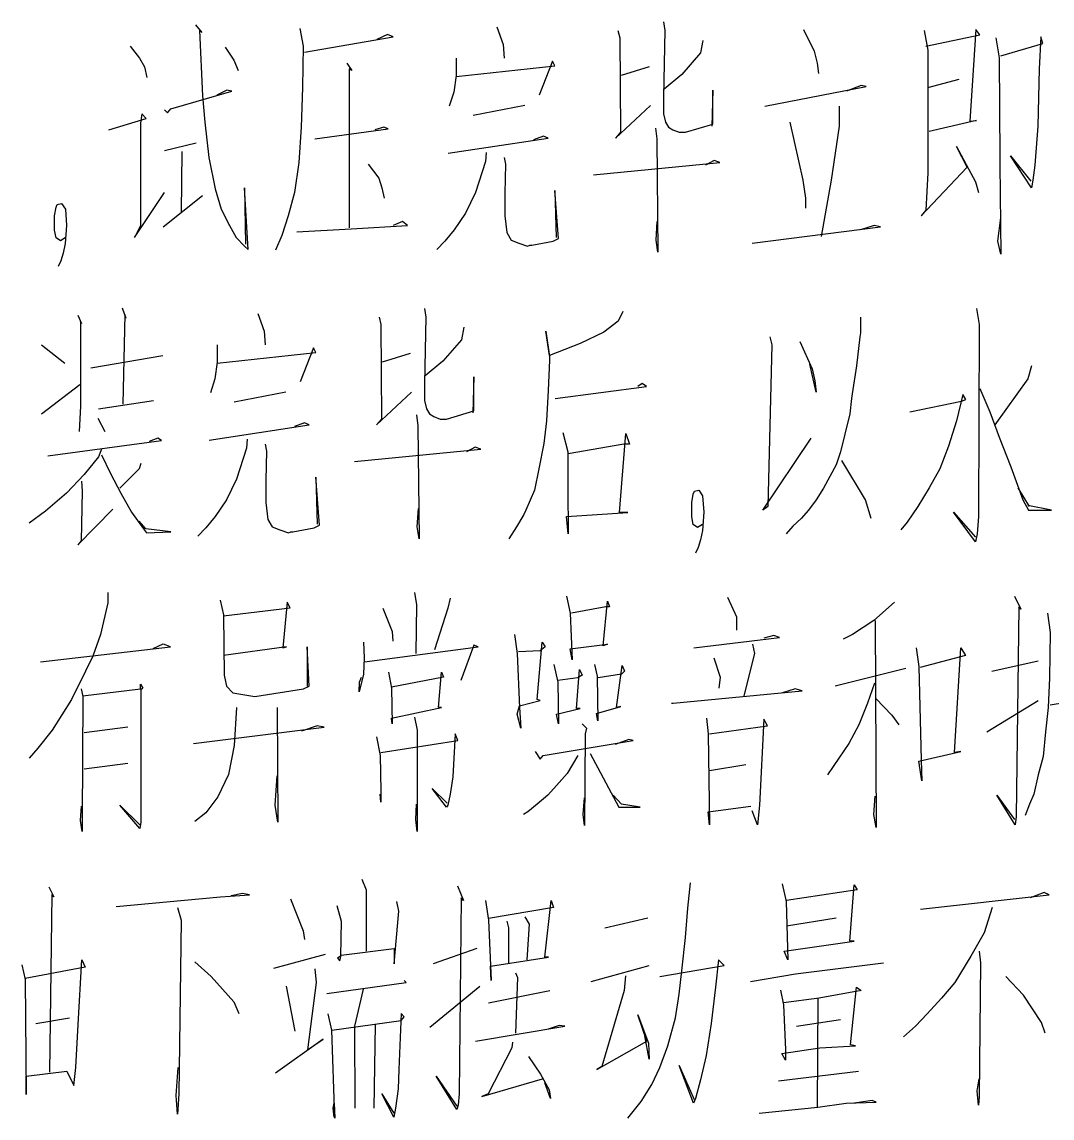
# Model space of a CAD drawing. Extents: x 0 to 8410, y 0 to 11890.
# Drawn here: x 6620.7 to 6836.2, y 10126.6 to 10356 of the extents above; entities that cross this region are included whole.
import ezdxf

# ---------------------------------------------------------------- set-up
doc = ezdxf.new("R2010")
doc.units = 0
doc.header["$MEASUREMENT"] = 0
doc.layers.add('6', color=7, linetype='Continuous')
doc.layers.add('8', color=7, linetype='Continuous')

# ---------------------------------------------------------------- blocks, each defined once
blk = doc.blocks.new('BLKENT759')
at = {"layer": '8', "color": 2, "linetype": 'Continuous'}
for p, q in [((6657.02, 10355.4), (6658.33, 10353.8)), ((6754.93, 10356), (6755.19, 10354.2)), ((6658.33, 10353.8), (6657.81, 10354.2)), ((6657.81, 10354.2), (6658.46, 10340.5)), ((6678.85, 10354.6), (6679.51, 10350.9)), ((6679.77, 10349.7), (6698.33, 10352.9)), ((6697.15, 10353.4), (6694.93, 10352.3)), ((6698.33, 10352.9), (6697.15, 10353.4)), ((6720.03, 10355), (6721.34, 10351.3)), ((6745.39, 10354.2), (6745.78, 10352.7)), ((6755.19, 10354.2), (6754.93, 10340.3)), ((6784.21, 10354.4), (6786.43, 10349.9)), ((6809.44, 10354.2), (6810.23, 10350.1)), ((6809.83, 10350.9), (6821.08, 10353.3)), ((6820.29, 10354.4), (6818.98, 10335.2)), ((6821.08, 10353.3), (6820.29, 10354.4)), ((6833.89, 10352.9), (6833.49, 10346.2)), ((6834.28, 10351.5), (6833.89, 10352.9)), ((6643.3, 10350.9), (6645.26, 10348.4)), ((6663.17, 10350.7), (6665, 10348)), ((6679.51, 10350.9), (6679.38, 10342.3)), ((6721.34, 10351.3), (6721.6, 10348.4)), ((6745.78, 10352.7), (6745.91, 10332.9)), ((6763.17, 10352.1), (6762.64, 10349.5)), ((6824.47, 10352.7), (6825.13, 10348.5)), ((6825.52, 10348.9), (6834.28, 10351.5)), ((6645.26, 10348.4), (6646.3, 10346.6)), ((6711.53, 10348.4), (6711.53, 10344.8)), ((6762.64, 10349.5), (6758.72, 10345)), ((6786.43, 10349.9), (6787.09, 10347.4)), ((6810.23, 10350.1), (6810.23, 10336.6)), ((6825.13, 10348.5), (6825.26, 10327.4)), ((6646.3, 10346.6), (6646.83, 10344.4)), ((6665, 10348), (6665.91, 10345.8)), ((6688.66, 10347.4), (6689.7, 10345.8)), ((6689.7, 10345.8), (6689.18, 10346.2)), ((6689.18, 10346.2), (6689.18, 10312.9)), ((6711.53, 10344.6), (6732.19, 10346.8)), ((6731.66, 10347.8), (6728.92, 10340.7)), ((6732.19, 10346.8), (6731.66, 10347.8)), ((6751.93, 10346.6), (6746.04, 10344.8)), ((6787.09, 10347.4), (6787.35, 10345.2)), ((6833.49, 10346.2), (6833.23, 10334.2)), ((6711.53, 10344.8), (6711.01, 10341.3)), ((6758.72, 10345), (6755.06, 10341.9)), ((6810.23, 10342.3), (6816.76, 10344)), ((6651.8, 10337.8), (6664.61, 10341.5)), ((6663.56, 10341.7), (6661.47, 10340.7)), ((6664.61, 10341.5), (6663.56, 10341.7)), ((6679.38, 10342.3), (6679.11, 10334)), ((6765.26, 10341.7), (6765, 10334.2)), ((6765.26, 10334.6), (6765.26, 10341.7)), ((6776.11, 10338.4), (6797.28, 10342.5)), ((6796.24, 10342.7), (6793.23, 10341.5)), ((6797.28, 10342.5), (6796.24, 10342.7)), ((6658.46, 10340.5), (6658.98, 10335)), ((6711.01, 10341.3), (6710.1, 10338.4)), ((6754.93, 10340.3), (6754.93, 10336.8)), ((6645.78, 10336.8), (6645.52, 10334.8)), ((6646.7, 10335.8), (6645.78, 10336.8)), ((6650.49, 10337.6), (6651.14, 10337)), ((6651.14, 10337), (6651.8, 10337.8)), ((6725.91, 10338.5), (6715.06, 10336.4)), ((6744.87, 10331.7), (6752.19, 10338.5)), ((6754.93, 10336.8), (6755.32, 10335)), ((6791.66, 10338.4), (6791.66, 10334.2)), ((6638.85, 10333.4), (6646.7, 10335.8)), ((6645.52, 10334.8), (6645.52, 10313.4)), ((6658.98, 10335), (6659.77, 10327.6)), ((6755.32, 10335), (6755.98, 10334)), ((6759.51, 10332.9), (6765.26, 10334.6)), ((6781.34, 10335), (6784.08, 10322.9)), ((6810.23, 10336.6), (6810.23, 10325.6)), ((6820.42, 10335.4), (6810.49, 10333.1)), ((6818.98, 10335.2), (6820.42, 10335.4)), ((6679.11, 10334), (6678.59, 10326.6)), ((6681.99, 10331.5), (6697.29, 10333.6)), ((6696.37, 10334), (6694.54, 10333.4)), ((6697.29, 10333.6), (6696.37, 10334)), ((6745.91, 10332.9), (6744.87, 10331.7)), ((6753.23, 10333.8), (6753.49, 10331.5)), ((6755.98, 10334), (6756.89, 10333.4)), ((6756.89, 10333.4), (6758.2, 10332.9)), ((6758.2, 10332.9), (6759.51, 10332.9)), ((6791.66, 10334.2), (6789.96, 10322.9)), ((6833.23, 10334.2), (6832.58, 10326)), ((6650.49, 10329.1), (6657.15, 10330.7)), ((6709.83, 10328.5), (6730.75, 10331.7)), ((6729.83, 10332.1), (6727.74, 10331.3)), ((6730.75, 10331.7), (6729.83, 10332.1)), ((6753.49, 10331.5), (6753.76, 10307.8)), ((6818.46, 10325.6), (6816.24, 10329.9)), ((6816.24, 10329.9), (6820.16, 10322.5)), ((6654.15, 10328.9), (6654.02, 10316.2)), ((6659.77, 10327.6), (6661.08, 10321.1)), ((6717.81, 10328.7), (6717.68, 10326.8)), ((6721.6, 10327.6), (6721.86, 10326.2)), ((6831.93, 10321.3), (6827.48, 10328)), ((6827.48, 10328), (6831.79, 10322.7)), ((6678.59, 10326.6), (6677.68, 10320.3)), ((6693.1, 10326.2), (6695.32, 10323.3)), ((6717.68, 10326.8), (6715.59, 10320.3)), ((6721.86, 10326.2), (6721.73, 10320.1)), ((6740.29, 10324), (6766.7, 10326.6)), ((6765.52, 10327), (6763.69, 10326)), ((6766.7, 10326.6), (6765.52, 10327)), ((6808.79, 10315.4), (6818.46, 10325.6)), ((6810.23, 10325.6), (6810.23, 10324.4)), ((6825.26, 10327.4), (6825.26, 10326.2)), ((6825.26, 10326.2), (6825.52, 10307.4)), ((6832.58, 10326), (6832.19, 10322.9)), ((6695.32, 10323.3), (6695.98, 10321.3)), ((6810.23, 10324.4), (6809.83, 10316.6)), ((6661.08, 10321.1), (6662.38, 10316.8)), ((6668, 10308.4), (6667.22, 10321.3)), ((6667.22, 10321.3), (6667.48, 10309.5)), ((6695.98, 10321.3), (6696.5, 10319.1)), ((6784.08, 10322.9), (6784.61, 10319.1)), ((6789.96, 10322.9), (6787.87, 10311.1)), ((6820.16, 10322.5), (6820.81, 10320.3)), ((6832.19, 10322.9), (6831.93, 10321.3)), ((6644.21, 10310.9), (6650.49, 10320.3)), ((6650.23, 10313.1), (6658.46, 10319.7)), ((6677.68, 10320.3), (6676.37, 10315.4)), ((6715.59, 10320.3), (6713.49, 10316)), ((6721.73, 10320.1), (6721.73, 10315.4)), ((6732.97, 10310.7), (6732.19, 10320.7)), ((6732.19, 10320.7), (6732.45, 10310.9)), ((6784.61, 10319.1), (6784.61, 10317)), ((6627.48, 10315.4), (6627.81, 10317.2)), ((6627.81, 10317.2), (6628.07, 10317.8)), ((6628.07, 10317.8), (6628.98, 10318)), ((6628.98, 10318), (6629.77, 10316.8)), ((6629.77, 10316.8), (6630.03, 10313.4)), ((6662.38, 10316.8), (6664.08, 10313.4)), ((6809.83, 10316.6), (6808.79, 10315.4)), ((6627.48, 10312.4), (6627.48, 10315.4)), ((6676.37, 10315.4), (6675.06, 10311.3)), ((6700.29, 10314.2), (6698.33, 10313.4)), ((6701.34, 10313.4), (6700.29, 10314.2)), ((6713.49, 10316), (6711.14, 10312.5)), ((6721.73, 10315.4), (6722.12, 10311.9)), ((6753.36, 10310.3), (6753.62, 10314.2)), ((6824.87, 10310.1), (6825.52, 10315)), ((6627.81, 10310.8), (6627.48, 10312.4)), ((6630.03, 10313.4), (6629.7, 10309.6)), ((6645.52, 10313.4), (6644.21, 10310.9)), ((6664.08, 10313.4), (6665.52, 10310.9)), ((6678.2, 10312.1), (6689.57, 10312.7)), ((6689.57, 10312.7), (6701.34, 10313.4)), ((6711.14, 10312.5), (6709.18, 10310.1)), ((6722.12, 10311.9), (6723.04, 10310.3)), ((6773.49, 10309.7), (6800.29, 10313.1)), ((6798.98, 10313.4), (6796.11, 10312.5)), ((6800.29, 10313.1), (6798.98, 10313.4)), ((6628.72, 10310.2), (6627.81, 10310.8)), ((6629.7, 10310.8), (6628.72, 10310.2)), ((6629.7, 10309.6), (6629.31, 10307.6)), ((6665.52, 10310.9), (6667.22, 10309.1)), ((6675.06, 10311.3), (6673.76, 10308.2)), ((6709.18, 10310.1), (6707.48, 10308.4)), ((6723.04, 10310.3), (6724.61, 10309.7)), ((6724.61, 10309.7), (6726.44, 10309.1)), ((6726.44, 10309.1), (6726.96, 10309.3)), ((6726.96, 10309.3), (6727.35, 10309.3)), ((6727.35, 10309.3), (6731.8, 10310.1)), ((6731.8, 10310.1), (6732.97, 10310.7)), ((6753.76, 10307.8), (6753.36, 10310.3)), ((6825.52, 10307.4), (6824.87, 10310.1)), ((6629.31, 10307.6), (6628.85, 10306)), ((6667.22, 10309.1), (6668, 10308.4)), ((6628.85, 10306), (6628.27, 10304.8)), ((6641.66, 10296.2), (6642.45, 10294)), ((6704.93, 10296), (6705.19, 10294.2)), ((6820.42, 10296), (6820.94, 10292.7)), ((6632.38, 10294.6), (6633.17, 10292.9)), ((6633.17, 10292.9), (6632.91, 10293.3)), ((6632.91, 10293.3), (6632.91, 10275.6)), ((6642.19, 10294.8), (6641.8, 10276)), ((6642.45, 10294), (6642.19, 10294.8)), ((6670.03, 10295), (6671.34, 10291.3)), ((6695.39, 10294.2), (6695.78, 10292.7)), ((6705.19, 10294.2), (6704.93, 10280.3)), ((6745.45, 10293.4), (6742.45, 10291.1)), ((6746.37, 10295.4), (6745.45, 10293.4)), ((6796.11, 10294.2), (6796.11, 10290.9)), ((6671.34, 10291.3), (6671.6, 10288.4)), ((6695.78, 10292.7), (6695.91, 10272.9)), ((6713.17, 10292.1), (6712.64, 10289.5)), ((6731.08, 10286.2), (6730.29, 10291.3)), ((6730.29, 10291.3), (6731.08, 10286)), ((6742.45, 10291.1), (6737.48, 10288.7)), ((6796.11, 10290.9), (6795.98, 10290.1)), ((6820.94, 10292.7), (6820.81, 10252.5)), ((6712.64, 10289.5), (6708.72, 10285)), ((6737.48, 10288.7), (6731.08, 10286.2)), ((6777.15, 10290.1), (6777.55, 10288.4)), ((6783.43, 10289.1), (6786.04, 10283.4)), ((6795.98, 10290.1), (6795.32, 10284)), ((6624.8, 10288.4), (6629.64, 10284.6)), ((6661.53, 10288.4), (6661.53, 10284.8)), ((6661.53, 10284.6), (6682.19, 10286.8)), ((6681.66, 10287.8), (6678.92, 10280.7)), ((6682.19, 10286.8), (6681.66, 10287.8)), ((6701.93, 10286.6), (6696.04, 10284.8)), ((6777.55, 10288.4), (6776.76, 10254.6)), ((6635.13, 10283.6), (6650.16, 10286.2)), ((6661.53, 10284.8), (6661.01, 10281.3)), ((6708.72, 10285), (6705.06, 10281.9)), ((6731.08, 10285.2), (6730.81, 10278.9)), ((6731.08, 10286), (6731.08, 10285.2)), ((6786.83, 10278.5), (6785.52, 10284.4)), ((6786.04, 10283.4), (6786.57, 10280.9)), ((6795.32, 10284), (6794.41, 10278.2)), ((6831.93, 10284), (6831.14, 10281.3)), ((6624.8, 10274), (6632.78, 10280.1)), ((6661.01, 10281.3), (6660.1, 10278.4)), ((6704.93, 10280.3), (6704.93, 10276.8)), ((6715.26, 10281.7), (6715, 10274.2)), ((6715.26, 10274.6), (6715.26, 10281.7)), ((6732.25, 10277.2), (6751.34, 10279.7)), ((6750.42, 10280.3), (6749.51, 10279.7)), ((6751.34, 10279.7), (6750.42, 10280.3)), ((6786.57, 10280.9), (6786.83, 10278.5)), ((6831.14, 10281.3), (6824.21, 10271.7)), ((6675.91, 10278.5), (6665.06, 10276.4)), ((6694.87, 10271.7), (6702.19, 10278.5)), ((6730.81, 10278.9), (6730.42, 10272.5)), ((6794.28, 10277.2), (6793.89, 10274)), ((6794.41, 10278.2), (6794.28, 10277.2)), ((6817.55, 10278), (6816.24, 10272.5)), ((6818.2, 10277), (6817.55, 10278)), ((6821.08, 10279.3), (6823.17, 10274.4)), ((6632.91, 10275.6), (6632.64, 10270.3)), ((6636.7, 10275), (6648.2, 10276.8)), ((6704.93, 10276.8), (6705.32, 10275)), ((6705.32, 10275), (6705.98, 10274)), ((6806.43, 10274.4), (6817.28, 10276.6)), ((6817.28, 10276.6), (6818.2, 10277)), ((6636.57, 10273.1), (6638, 10270.3)), ((6695.91, 10272.9), (6694.87, 10271.7)), ((6703.23, 10273.8), (6703.49, 10271.5)), ((6705.98, 10274), (6706.89, 10273.4)), ((6706.89, 10273.4), (6708.2, 10272.9)), ((6708.2, 10272.9), (6709.51, 10272.9)), ((6709.51, 10272.9), (6715.26, 10274.6)), ((6793.89, 10274), (6792.84, 10269.7)), ((6823.17, 10274.4), (6825.13, 10269.1)), ((6659.83, 10268.5), (6680.75, 10271.7)), ((6679.83, 10272.1), (6677.74, 10271.3)), ((6680.75, 10271.7), (6679.83, 10272.1)), ((6703.49, 10271.5), (6703.76, 10247.8)), ((6730.42, 10272.5), (6729.9, 10267.8)), ((6816.24, 10272.5), (6814.54, 10267.2)), ((6626.11, 10265.2), (6649.9, 10268.4)), ((6649.11, 10268.9), (6647.29, 10268.2)), ((6649.9, 10268.4), (6649.11, 10268.9)), ((6667.81, 10268.7), (6667.68, 10266.8)), ((6733.82, 10270.1), (6734.87, 10266)), ((6745.72, 10253.3), (6747.02, 10269.9)), ((6747.02, 10269.9), (6747.81, 10267.6)), ((6775.72, 10253.8), (6785.78, 10268.9)), ((6792.84, 10269.7), (6791.93, 10266)), ((6825.13, 10269.1), (6827.61, 10262.9)), ((6637.35, 10266.6), (6636.7, 10265)), ((6667.68, 10266.8), (6665.59, 10260.3)), ((6671.6, 10267.6), (6671.86, 10266.2)), ((6671.86, 10266.2), (6671.73, 10260.1)), ((6690.29, 10264), (6716.7, 10266.6)), ((6715.52, 10267), (6713.69, 10266)), ((6716.7, 10266.6), (6715.52, 10267)), ((6729.9, 10267.8), (6728.85, 10262.5)), ((6734.87, 10266), (6734.87, 10258.5)), ((6746.63, 10267.6), (6735, 10265.6)), ((6747.81, 10267.6), (6746.63, 10267.6)), ((6791.93, 10266), (6791.01, 10263.3)), ((6814.54, 10267.2), (6812.71, 10262.5)), ((6636.7, 10265), (6633.69, 10261.3)), ((6637.35, 10265.4), (6639.18, 10261.5)), ((6645.59, 10263.6), (6645.19, 10262.5)), ((6797.15, 10256), (6792.19, 10264.2)), ((6633.69, 10261.3), (6630.03, 10257.4)), ((6639.18, 10261.5), (6641.4, 10257.4)), ((6645.19, 10262.5), (6641.14, 10258.4)), ((6728.85, 10262.5), (6727.94, 10258)), ((6791.01, 10263.3), (6789.7, 10260.9)), ((6812.71, 10262.5), (6810.49, 10258.5)), ((6827.61, 10262.9), (6830.09, 10256)), ((6633.17, 10259.9), (6633.3, 10257.8)), ((6665.59, 10260.3), (6663.49, 10256)), ((6671.73, 10260.1), (6671.73, 10255.4)), ((6682.97, 10250.7), (6682.19, 10260.7)), ((6682.19, 10260.7), (6682.45, 10250.9)), ((6789.7, 10260.9), (6788.4, 10258.4)), ((6630.03, 10257.4), (6625.59, 10253.6)), ((6633.3, 10257.8), (6633.04, 10247.4)), ((6641.4, 10257.4), (6643.62, 10253.4)), ((6727.94, 10258), (6726.11, 10253.8)), ((6734.87, 10258.5), (6735, 10248.9)), ((6760.81, 10255.4), (6761.14, 10257.2)), ((6761.14, 10257.2), (6761.4, 10257.8)), ((6761.4, 10257.8), (6762.32, 10258)), ((6762.32, 10258), (6763.1, 10256.8)), ((6763.1, 10256.8), (6763.36, 10253.4)), ((6788.4, 10258.4), (6786.83, 10256)), ((6810.49, 10258.5), (6808.13, 10254.6)), ((6829.05, 10258.5), (6831.4, 10254.6)), ((6663.49, 10256), (6661.14, 10252.5)), ((6671.73, 10255.4), (6672.12, 10251.9)), ((6703.36, 10250.3), (6703.62, 10254.2)), ((6760.81, 10252.4), (6760.81, 10255.4)), ((6776.76, 10254.6), (6775.72, 10253.8)), ((6786.83, 10256), (6785.26, 10253.8)), ((6798.33, 10252.1), (6797.15, 10256)), ((6808.13, 10254.6), (6805.91, 10251.3)), ((6830.09, 10256), (6831.27, 10253.8)), ((6836.11, 10253.8), (6831.14, 10254.8)), ((6625.59, 10253.6), (6622.19, 10251.1)), ((6632.38, 10246.6), (6639.7, 10254)), ((6643.62, 10253.4), (6646.11, 10249.9)), ((6661.14, 10252.5), (6659.18, 10250.1)), ((6672.12, 10251.9), (6673.04, 10250.3)), ((6725.72, 10252.9), (6724.15, 10250.3)), ((6726.11, 10253.8), (6725.72, 10252.9)), ((6734.61, 10252.5), (6747.42, 10253.3)), ((6735, 10248.9), (6734.61, 10252.5)), ((6747.42, 10253.3), (6745.72, 10253.3)), ((6761.14, 10250.8), (6760.81, 10252.4)), ((6763.36, 10253.4), (6763.04, 10249.6)), ((6783.69, 10252.1), (6781.99, 10250.5)), ((6785.26, 10253.8), (6783.69, 10252.1)), ((6820.16, 10247.2), (6815.58, 10253.4)), ((6815.58, 10253.4), (6820.16, 10248.2)), ((6820.81, 10252.5), (6820.55, 10248.9)), ((6831.27, 10253.8), (6836.11, 10253.8)), ((6646.63, 10249.9), (6645.19, 10251.5)), ((6646.11, 10249.9), (6646.76, 10249.1)), ((6651.86, 10249.3), (6646.63, 10249.9)), ((6659.18, 10250.1), (6657.48, 10248.4)), ((6673.04, 10250.3), (6674.61, 10249.7)), ((6674.61, 10249.7), (6676.44, 10249.1)), ((6677.35, 10249.3), (6681.8, 10250.1)), ((6681.8, 10250.1), (6682.97, 10250.7)), ((6703.76, 10247.8), (6703.36, 10250.3)), ((6724.15, 10250.3), (6722.58, 10247.8)), ((6762.06, 10250.2), (6761.14, 10250.8)), ((6763.04, 10250.8), (6762.06, 10250.2)), ((6763.04, 10249.6), (6762.64, 10247.6)), ((6781.99, 10250.5), (6780.55, 10248.9)), ((6805.91, 10251.3), (6804.6, 10249.7)), ((6633.04, 10247.4), (6632.38, 10246.6)), ((6646.76, 10249.1), (6651.86, 10249.3)), ((6676.44, 10249.1), (6676.96, 10249.3)), ((6676.96, 10249.3), (6677.35, 10249.3)), ((6762.64, 10247.6), (6762.19, 10246)), ((6820.55, 10248.9), (6820.16, 10247.2)), ((6762.19, 10246), (6761.6, 10244.8)), ((6638.66, 10236.6), (6638.66, 10234.4)), ((6702.84, 10236.6), (6703.23, 10234)), ((6638.66, 10234.4), (6637.09, 10227.8)), ((6662.19, 10235), (6662.84, 10231.9)), ((6676.17, 10234.6), (6675.26, 10225)), ((6676.83, 10233.4), (6676.17, 10234.6)), ((6703.23, 10234), (6703.1, 10223.8)), ((6710.29, 10235.4), (6709.77, 10233.3)), ((6734.61, 10235.8), (6735.39, 10232.3)), ((6742.84, 10233.6), (6735.65, 10232.3)), ((6742.32, 10225.4), (6743.23, 10234.8)), ((6743.62, 10233.6), (6742.84, 10233.6)), ((6743.23, 10234.8), (6743.62, 10233.6)), ((6768.33, 10235.6), (6770.16, 10231.5)), ((6803.23, 10234.6), (6798.92, 10230.7)), ((6828.33, 10235.8), (6829.64, 10233.1)), ((6829.24, 10233.6), (6828.72, 10189.7)), ((6829.64, 10233.1), (6829.24, 10233.6)), ((6662.84, 10231.7), (6676.83, 10233.4)), ((6662.84, 10231.9), (6662.97, 10219.3)), ((6696.17, 10233.3), (6698.13, 10228.4)), ((6709.77, 10233.3), (6707.02, 10224.6)), ((6735.39, 10232.3), (6735.78, 10222.5)), ((6770.16, 10231.5), (6770.16, 10228.7)), ((6835.26, 10232.3), (6835.78, 10228.2)), ((6798.92, 10230.7), (6794.47, 10227.8)), ((6799.18, 10230.7), (6799.44, 10187.4)), ((6637.09, 10227.8), (6635.52, 10223.3)), ((6698.13, 10228.4), (6698.27, 10226.4)), ((6723.75, 10227.8), (6724.28, 10223.8)), ((6761.27, 10225), (6779.18, 10227.2)), ((6778, 10227.6), (6775.91, 10227)), ((6779.18, 10227.2), (6778, 10227.6)), ((6794.47, 10227.8), (6792.51, 10226.8)), ((6835.78, 10228.2), (6835.65, 10218.7)), ((6624.54, 10222.1), (6651.73, 10225.2)), ((6650.16, 10225.8), (6648.07, 10224.8)), ((6651.73, 10225.2), (6650.29, 10225.8)), ((6676.04, 10225.2), (6662.84, 10223.4)), ((6675.26, 10225), (6676.04, 10225.2)), ((6680.75, 10217), (6680.36, 10225.2)), ((6680.36, 10225.2), (6680.36, 10217)), ((6692.12, 10226.2), (6692.25, 10222.9)), ((6692.38, 10222.1), (6716.17, 10225.2)), ((6715.26, 10225.6), (6712.51, 10218.2)), ((6716.17, 10225.2), (6715.26, 10225.6)), ((6729.11, 10224.4), (6724.54, 10224.2)), ((6728.46, 10214.2), (6729.51, 10226.2)), ((6730.16, 10225.2), (6729.11, 10224.4)), ((6729.51, 10226.2), (6730.16, 10225.2)), ((6735.39, 10224.8), (6743.23, 10225.8)), ((6735.78, 10222.5), (6735.39, 10224.8)), ((6743.23, 10225.8), (6742.32, 10225.4)), ((6773.56, 10225.8), (6773.95, 10223.8)), ((6807.81, 10225), (6808.33, 10221.1)), ((6815.78, 10203.1), (6817.09, 10225)), ((6817.09, 10225), (6818.13, 10223.4)), ((6635.52, 10223.3), (6633.95, 10220.1)), ((6692.25, 10222.9), (6692.12, 10219.5)), ((6724.28, 10223.8), (6724.8, 10212.5)), ((6765.45, 10222.9), (6766.76, 10218.9)), ((6773.95, 10223.8), (6771.73, 10215)), ((6818.13, 10223.4), (6808.59, 10220.9)), ((6823.62, 10220.1), (6833.3, 10222.3)), ((6633.95, 10220.1), (6631.08, 10214.2)), ((6697.35, 10219.9), (6698, 10216.6)), ((6707.81, 10212.5), (6708.46, 10219.9)), ((6708.46, 10219.9), (6708.85, 10218.9)), ((6731.99, 10221.5), (6732.77, 10217.8)), ((6736.7, 10212.3), (6737.35, 10220.5)), ((6737.35, 10220.5), (6737.87, 10219.3)), ((6740.49, 10221.5), (6741.01, 10219.1)), ((6745.06, 10212.5), (6746.24, 10221.3)), ((6746.76, 10220.1), (6746.11, 10219.5)), ((6746.24, 10221.3), (6746.76, 10220.1)), ((6805.58, 10220.7), (6790.81, 10217)), ((6808.33, 10221.1), (6808.85, 10201.5)), ((6662.97, 10219.3), (6663.49, 10217)), ((6692.12, 10219.5), (6691.21, 10215.8)), ((6691.21, 10215.8), (6691.34, 10217.8)), ((6691.34, 10217.8), (6691.73, 10218.9)), ((6708.85, 10218.9), (6698, 10216.8)), ((6736.96, 10218.7), (6732.77, 10218.2)), ((6732.77, 10217.8), (6732.91, 10209.1)), ((6737.87, 10219.3), (6736.96, 10218.7)), ((6741.01, 10219.1), (6741.14, 10209.7)), ((6746.11, 10219.5), (6741.27, 10218.7)), ((6766.76, 10218.9), (6766.5, 10216.6)), ((6799.05, 10217.6), (6797.61, 10213.4)), ((6835.65, 10218.7), (6835.39, 10212.5)), ((6633.04, 10216.4), (6633.43, 10214.8)), ((6633.43, 10215), (6645.46, 10216.4)), ((6645.46, 10216.4), (6645.46, 10217.4)), ((6645.46, 10217.4), (6645.98, 10216.6)), ((6645.98, 10216.6), (6645.59, 10216.2)), ((6645.59, 10216.2), (6645.59, 10188.5)), ((6663.49, 10217), (6664.8, 10215.6)), ((6664.8, 10215.6), (6669.38, 10214.8)), ((6669.38, 10214.8), (6679.57, 10216.4)), ((6679.57, 10216.4), (6680.75, 10217)), ((6698, 10216.6), (6698.13, 10209.1)), ((6756.96, 10213.4), (6783.89, 10216)), ((6782.45, 10216.4), (6779.83, 10215.6)), ((6783.89, 10216), (6782.45, 10216.4)), ((6835.78, 10213.1), (6850.03, 10215.4)), ((6631.08, 10214.2), (6627.02, 10207.8)), ((6633.43, 10214.8), (6633.3, 10189.1)), ((6724.28, 10211.1), (6724.8, 10212.9)), ((6724.8, 10212.9), (6729.11, 10214)), ((6729.11, 10214), (6728.46, 10214.2)), ((6756.57, 10213.4), (6756.96, 10213.4)), ((6797.61, 10213.4), (6795.78, 10208.9)), ((6799.31, 10214.4), (6802.71, 10210.9)), ((6822.58, 10207.4), (6833.3, 10214)), ((6665.59, 10212.5), (6665.06, 10204.6)), ((6674.08, 10212.5), (6674.21, 10188.5)), ((6698, 10210.3), (6708.46, 10212.5)), ((6708.46, 10212.5), (6707.81, 10212.5)), ((6725.06, 10208.2), (6724.28, 10211.1)), ((6724.8, 10212.5), (6725.06, 10208.2)), ((6732.51, 10211.1), (6737.48, 10212.3)), ((6732.91, 10209.1), (6732.51, 10211.1)), ((6737.48, 10212.3), (6736.7, 10212.3)), ((6740.88, 10211.3), (6745.98, 10212.7)), ((6741.14, 10209.7), (6740.88, 10211.3)), ((6745.98, 10212.7), (6745.06, 10212.5)), ((6802.71, 10210.9), (6804.15, 10208.9)), ((6835.39, 10212.5), (6834.87, 10207.4)), ((6642.84, 10208.4), (6633.69, 10207.2)), ((6656.57, 10205), (6683.89, 10208.4)), ((6682.45, 10208.7), (6679.18, 10207.6)), ((6683.89, 10208.4), (6682.45, 10208.7)), ((6698.13, 10209.1), (6698, 10210.3)), ((6702.84, 10210.5), (6703.36, 10207.8)), ((6737.87, 10209.1), (6738.79, 10208.2)), ((6763.89, 10210.3), (6764.28, 10207)), ((6764.54, 10207), (6776.7, 10208.7)), ((6775.91, 10210.1), (6775, 10192.1)), ((6776.7, 10208.7), (6775.91, 10210.1)), ((6795.78, 10208.9), (6793.69, 10205)), ((6627.02, 10207.8), (6624.02, 10204)), ((6694.87, 10206.4), (6695.65, 10202.5)), ((6703.36, 10207.8), (6703.36, 10192.1)), ((6711.34, 10207), (6710.81, 10198)), ((6711.86, 10205.6), (6711.34, 10207)), ((6738.53, 10207), (6738.4, 10187.8)), ((6738.79, 10208.2), (6738.53, 10207)), ((6764.28, 10207), (6764.54, 10188)), ((6834.87, 10207.4), (6834.34, 10202.3)), ((6624.02, 10204), (6622.19, 10201.9)), ((6665.06, 10204.6), (6663.89, 10198.5)), ((6695.78, 10203.1), (6711.86, 10205.6)), ((6729.77, 10202.5), (6748.59, 10205.6)), ((6747.68, 10205.8), (6744.8, 10204.8)), ((6748.59, 10205.6), (6747.68, 10205.8)), ((6793.69, 10205), (6791.6, 10201.9)), ((6695.65, 10202.5), (6695.78, 10195)), ((6728.07, 10203.3), (6729.11, 10201.7)), ((6729.11, 10201.7), (6729.77, 10202.5)), ((6736.96, 10202.5), (6734.74, 10198.7)), ((6739.57, 10202.9), (6745.59, 10191.7)), ((6791.6, 10201.9), (6789.24, 10198.4)), ((6808.33, 10201.3), (6817.09, 10203.3)), ((6808.85, 10201.5), (6808.98, 10197.2)), ((6817.09, 10203.3), (6815.78, 10203.1)), ((6834.34, 10202.3), (6833.3, 10198.4)), ((6633.69, 10199.7), (6642.84, 10200.9)), ((6772.12, 10200.5), (6764.54, 10199.3)), ((6808.98, 10197.2), (6808.33, 10201.3)), ((6663.89, 10198.5), (6661.66, 10193.8)), ((6673.69, 10192.1), (6674.08, 10198.2)), ((6710.81, 10198), (6710.29, 10194.4)), ((6734.74, 10198.7), (6732.51, 10196.2)), ((6833.3, 10198.4), (6832.38, 10194.4)), ((6695.78, 10195), (6695.78, 10192.7)), ((6709.51, 10191.7), (6706.5, 10195.6)), ((6706.5, 10195.6), (6709.64, 10192.5)), ((6732.51, 10196.2), (6730.68, 10194.2)), ((6661.66, 10193.8), (6659.18, 10190.5)), ((6695.78, 10192.7), (6695.65, 10194.4)), ((6703.1, 10189.1), (6703.23, 10192.3)), ((6710.29, 10194.4), (6709.77, 10192.1)), ((6728.46, 10192.3), (6726.5, 10190.7)), ((6730.68, 10194.2), (6728.46, 10192.3)), ((6738.13, 10190.1), (6738.4, 10193.6)), ((6746.11, 10192.3), (6744.41, 10194.2)), ((6750.03, 10191.7), (6746.11, 10192.3)), ((6798.92, 10190.1), (6799.18, 10194)), ((6828.46, 10188), (6824.67, 10194.2)), ((6824.67, 10194.2), (6828.33, 10189.1)), ((6831.47, 10192.3), (6830.55, 10189.9)), ((6832.38, 10194.4), (6831.47, 10192.3)), ((6632.91, 10188.9), (6633.17, 10191.9)), ((6645.32, 10187.2), (6641.14, 10192.1)), ((6641.14, 10192.1), (6645.32, 10188)), ((6659.18, 10190.5), (6656.83, 10188.7)), ((6674.21, 10188.5), (6673.69, 10192.1)), ((6703.36, 10192.1), (6703.36, 10186.6)), ((6709.77, 10192.1), (6709.51, 10191.7)), ((6726.5, 10190.7), (6725.59, 10190.1)), ((6738.4, 10187.8), (6738.13, 10190.1)), ((6745.59, 10191.7), (6750.03, 10191.7)), ((6764.28, 10190.7), (6773.17, 10191.9)), ((6764.54, 10188), (6764.28, 10190.7)), ((6774.6, 10188), (6773.43, 10190.9)), ((6775, 10192.1), (6774.6, 10188)), ((6799.44, 10187.4), (6798.92, 10190.1)), ((6633.3, 10186.6), (6632.91, 10188.9)), ((6633.3, 10189.1), (6633.3, 10186.6)), ((6645.59, 10188.5), (6645.32, 10187.2)), ((6703.36, 10186.6), (6703.1, 10189.1)), ((6828.72, 10189.7), (6828.46, 10188)), ((6691.8, 10176.6), (6692.71, 10174.4)), ((6626.3, 10175), (6627.35, 10172.9)), ((6692.71, 10174.4), (6692.71, 10161.5)), ((6711.8, 10175.2), (6713.1, 10172.1)), ((6760.03, 10170.5), (6760.55, 10175.8)), ((6779.77, 10175.6), (6780.55, 10171.9)), ((6795.45, 10174.4), (6780.68, 10172.1)), ((6793.89, 10163.6), (6794.8, 10175.4)), ((6794.8, 10175.4), (6795.45, 10174.4)), ((6626.96, 10173.4), (6626.44, 10136.2)), ((6627.35, 10172.9), (6626.96, 10173.4)), ((6640.42, 10170.9), (6662.25, 10172.9)), ((6662.25, 10172.9), (6668.27, 10173.3)), ((6666.83, 10173.6), (6664.48, 10173.1)), ((6668.27, 10173.3), (6666.83, 10173.6)), ((6676.89, 10172.5), (6679.51, 10165.8)), ((6699.51, 10169.9), (6699.11, 10171.9)), ((6712.58, 10172.7), (6712.19, 10131.7)), ((6713.1, 10172.1), (6712.58, 10172.7)), ((6717.68, 10172.1), (6718.33, 10168)), ((6730.1, 10160.3), (6731.4, 10172.1)), ((6731.4, 10172.1), (6731.93, 10170.7)), ((6780.55, 10171.9), (6780.94, 10159.7)), ((6808.66, 10170.3), (6835.58, 10173.3)), ((6834.54, 10173.8), (6831.66, 10172.7)), ((6835.58, 10173.3), (6834.54, 10173.8)), ((6653.23, 10170.7), (6654.02, 10168)), ((6686.57, 10171.1), (6687.48, 10167.8)), ((6698.59, 10158.9), (6699.51, 10169.9)), ((6731.93, 10170.7), (6718.33, 10168.4)), ((6759.51, 10164.4), (6760.03, 10170.5)), ((6823.69, 10170.7), (6821.99, 10165.4)), ((6654.02, 10168), (6653.49, 10131.7)), ((6687.48, 10167.8), (6687.35, 10160.5)), ((6718.33, 10168), (6718.85, 10155.4)), ((6722.12, 10167.8), (6722.51, 10166.4)), ((6725.91, 10168.7), (6726.83, 10167.2)), ((6726.83, 10167.2), (6726.3, 10159.7)), ((6742.64, 10166.4), (6751.66, 10168.5)), ((6780.68, 10166.8), (6791.01, 10168.5)), ((6679.51, 10165.8), (6679.77, 10164)), ((6722.51, 10166.4), (6722.51, 10158.9)), ((6821.99, 10165.4), (6819.24, 10160.5)), ((6758.72, 10157.4), (6759.51, 10164.4)), ((6780.16, 10161.5), (6794.8, 10163.6)), ((6794.8, 10163.6), (6793.89, 10163.6)), ((6673.36, 10158), (6684.21, 10160.9)), ((6687.35, 10160.5), (6686.7, 10160.1)), ((6687.22, 10159.5), (6687.48, 10160.7)), ((6687.48, 10160.7), (6698.59, 10162.1)), ((6698.59, 10162.1), (6698.59, 10158.9)), ((6715.85, 10162.1), (6706.7, 10158.9)), ((6718.72, 10158.4), (6730.88, 10160.3)), ((6730.88, 10160.3), (6730.1, 10160.3)), ((6780.94, 10159.7), (6780.16, 10161.5)), ((6819.24, 10160.5), (6815.85, 10155)), ((6820.94, 10161.5), (6821.21, 10159.1)), ((6620.68, 10158.7), (6621.34, 10155.6)), ((6633.89, 10158.2), (6621.34, 10155.8)), ((6632.45, 10146.2), (6633.23, 10159.7)), ((6633.23, 10159.7), (6633.89, 10158.2)), ((6656.89, 10159.3), (6660.29, 10156.2)), ((6686.7, 10160.1), (6687.22, 10159.5)), ((6718.85, 10155.4), (6718.72, 10158.4)), ((6739.77, 10155.2), (6751.93, 10158.5)), ((6754.15, 10156.2), (6767.61, 10158.5)), ((6766.43, 10159.7), (6765.78, 10154)), ((6767.61, 10158.5), (6766.43, 10159.7)), ((6782.51, 10156.8), (6800.94, 10159.1)), ((6821.21, 10159.1), (6820.94, 10131.1)), ((6621.34, 10155.6), (6621.6, 10131.5)), ((6660.29, 10156.2), (6665, 10150.9)), ((6681.99, 10157.8), (6682.25, 10155)), ((6723.95, 10157), (6724.34, 10156)), ((6724.34, 10156), (6723.95, 10144.4)), ((6746.96, 10156.4), (6746.7, 10153.3)), ((6758.2, 10152.5), (6758.72, 10157.4)), ((6773.1, 10155.2), (6782.51, 10156.8)), ((6830.23, 10152.3), (6826.57, 10156.2)), ((6675.98, 10154.2), (6677.81, 10144.8)), ((6682.25, 10155), (6680.42, 10140.9)), ((6684.47, 10152.7), (6701.08, 10155)), ((6692.06, 10153.6), (6690.23, 10145.8)), ((6701.08, 10155), (6700.68, 10155.4)), ((6706.04, 10145.6), (6716.5, 10154.2)), ((6718.33, 10150.7), (6731.14, 10153.3)), ((6746.7, 10153.3), (6741.99, 10137.4)), ((6765.78, 10154), (6764.87, 10146.4)), ((6779.38, 10153.4), (6780.03, 10150.3)), ((6796.24, 10153.3), (6787.48, 10151.7)), ((6794.02, 10141.9), (6795.32, 10154)), ((6795.32, 10154), (6796.24, 10153.3)), ((6815.85, 10155), (6813.1, 10151.7)), ((6757.42, 10147.6), (6758.2, 10152.5)), ((6787.48, 10151.7), (6780.03, 10150.7)), ((6787.22, 10151.7), (6787.09, 10128.9)), ((6813.1, 10151.7), (6810.09, 10148.4)), ((6834.02, 10146.6), (6830.23, 10152.3)), ((6665, 10150.9), (6666.04, 10148.5)), ((6780.03, 10150.3), (6780.42, 10140.9)), ((6623.56, 10146.4), (6630.62, 10147.6)), ((6685.52, 10145), (6684.74, 10148.4)), ((6685.52, 10145), (6700.03, 10147)), ((6700.03, 10148.5), (6699.51, 10136.8)), ((6700.68, 10147.8), (6700.03, 10148.5)), ((6700.03, 10147), (6700.68, 10147.8)), ((6751.4, 10142.7), (6749.57, 10148.2)), ((6749.57, 10148.2), (6751.79, 10142.3)), ((6755.85, 10141.7), (6757.42, 10147.6)), ((6764.87, 10146.4), (6763.82, 10139.7)), ((6782.77, 10145.8), (6791.93, 10147.2)), ((6810.09, 10148.4), (6807.61, 10145.8)), ((6834.8, 10144.4), (6834.02, 10146.6)), ((6631.93, 10137.2), (6632.45, 10146.2)), ((6686.17, 10126.6), (6685.52, 10145)), ((6690.23, 10145.8), (6690.36, 10128.7)), ((6694.41, 10128.7), (6694.67, 10146.2)), ((6715.59, 10142.7), (6734.28, 10145.8)), ((6733.1, 10146), (6730.75, 10145.2)), ((6734.28, 10145.8), (6733.1, 10146)), ((6807.61, 10145.8), (6805.13, 10143.6)), ((6683.69, 10143.1), (6673.76, 10136)), ((6680.42, 10140.9), (6683.69, 10143.1)), ((6723.3, 10142.5), (6723.17, 10141.3)), ((6740.94, 10136.8), (6751.4, 10142.7)), ((6751.93, 10138.9), (6751.01, 10143.8)), ((6751.79, 10142.3), (6751.93, 10138.9)), ((6795.06, 10141.7), (6794.02, 10141.9)), ((6723.17, 10141.3), (6718.2, 10131.7)), ((6726.7, 10139.5), (6729.18, 10135.8)), ((6754.15, 10137.2), (6755.85, 10141.7)), ((6763.82, 10139.7), (6762.64, 10134.6)), ((6779.64, 10140.1), (6787.61, 10141.3)), ((6780.42, 10138.7), (6779.64, 10140.1)), ((6780.42, 10140.9), (6780.42, 10138.7)), ((6787.61, 10141.3), (6795.06, 10141.7)), ((6631.53, 10133.4), (6631.93, 10137.2)), ((6652.97, 10131.3), (6653.36, 10137.2)), ((6741.99, 10137.4), (6740.94, 10136.8)), ((6752.45, 10133.6), (6754.15, 10137.2)), ((6761.21, 10129.7), (6758.2, 10137.6)), ((6758.2, 10137.6), (6761.34, 10130.5)), ((6621.6, 10135.4), (6630.1, 10136.4)), ((6621.6, 10131.5), (6621.6, 10135.4)), ((6630.1, 10136.4), (6631.53, 10133.4)), ((6699.51, 10136.8), (6699.38, 10132.7)), ((6711.66, 10128.4), (6707.35, 10135.4)), ((6707.35, 10135.4), (6711.66, 10129.1)), ((6729.18, 10135.8), (6731.01, 10132.5)), ((6778.98, 10134.4), (6795.72, 10136.4)), ((6699.38, 10132.7), (6698.85, 10128.7)), ((6716.89, 10131.1), (6729.57, 10134.8)), ((6731.27, 10130.7), (6730.1, 10134)), ((6750.23, 10130.1), (6752.45, 10133.6)), ((6762.64, 10134.6), (6761.6, 10130.7)), ((6820.55, 10132.3), (6820.94, 10134.8)), ((6653.23, 10127.4), (6652.97, 10131.3)), ((6653.49, 10131.7), (6653.23, 10127.4)), ((6698.46, 10126.8), (6695.98, 10131.7)), ((6695.98, 10131.7), (6698.46, 10127.6)), ((6712.19, 10131.7), (6711.93, 10129.3)), ((6718.2, 10131.7), (6716.89, 10131.1)), ((6731.01, 10132.5), (6731.27, 10130.7)), ((6761.6, 10130.7), (6761.21, 10129.7)), ((6820.81, 10129.3), (6820.55, 10132.3)), ((6820.94, 10131.1), (6820.81, 10129.3)), ((6685.78, 10128.7), (6686.04, 10129.7)), ((6686.04, 10126.8), (6685.78, 10128.7)), ((6686.04, 10129.7), (6686.17, 10126.6)), ((6698.85, 10128.7), (6698.46, 10126.8)), ((6711.93, 10129.3), (6711.66, 10128.4)), ((6747.48, 10126.6), (6750.23, 10130.1)), ((6774.93, 10127.6), (6787.22, 10128.9)), ((6787.22, 10128.9), (6793.1, 10129.7)), ((6793.1, 10129.7), (6799.38, 10129.9)), ((6798.59, 10130.3), (6794.8, 10129.7)), ((6799.38, 10129.9), (6798.59, 10130.3))]:
    blk.add_line(p, q, dxfattribs=at)

msp = doc.modelspace()

# ---------------------------------------------------------------- block references
at = {"layer": '6'}
msp.add_blockref('BLKENT759', (0, 0), dxfattribs=at)

doc.saveas('drawing.dxf')
